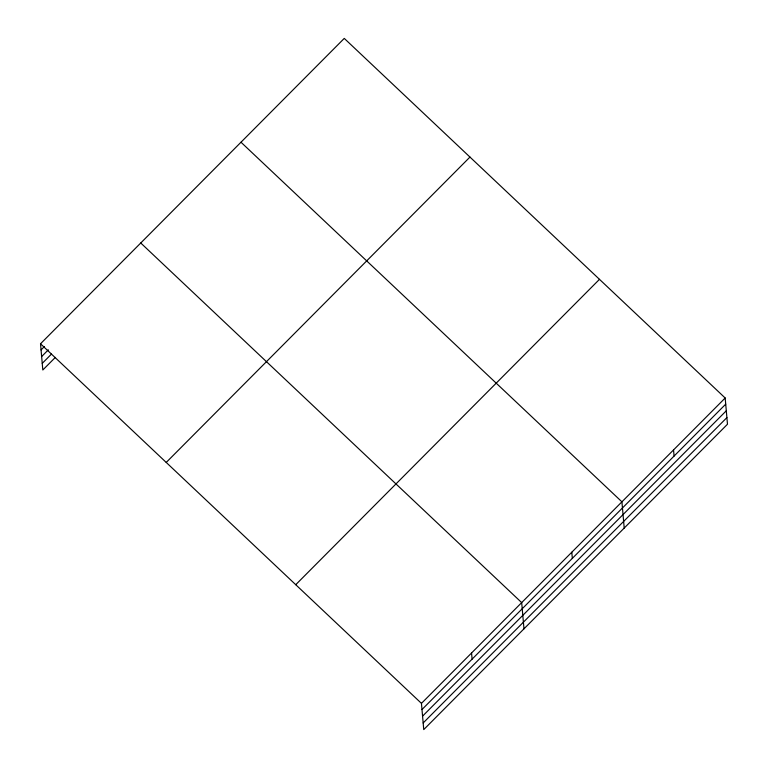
<?xml version="1.0" encoding="UTF-8"?>
<svg xmlns="http://www.w3.org/2000/svg" width="768" height="768" viewBox="0 0 768 768"><rect width="100%" height="100%" fill="white"/><g stroke="black" fill="none" stroke-linecap="round" stroke-linejoin="round"><path stroke-width="1.15" d="M40.522 343.766L344.256 38.4L725.184 398.006L727.478 424.234L423.744 729.6L421.45 703.373L40.522 343.766L42.816 369.994L55.344 357.398M41.059 349.92L44.4 346.56M41.645 356.544L48.326 349.824M42.24 363.37L51.427 354.134M166.224 462.442L469.968 157.066M295.738 584.707L599.482 279.331M421.45 703.373L725.184 398.006M421.987 709.526L725.722 404.15M422.563 716.15L726.298 410.774M423.158 722.976L726.902 417.6M240.989 142.224L621.917 501.83L624.211 528.058M140.755 242.995L521.683 602.602L523.978 628.829M673.546 449.923L674.083 456.067M571.795 552.221L572.333 558.365M471.562 652.992L472.099 659.136"/></g></svg>
